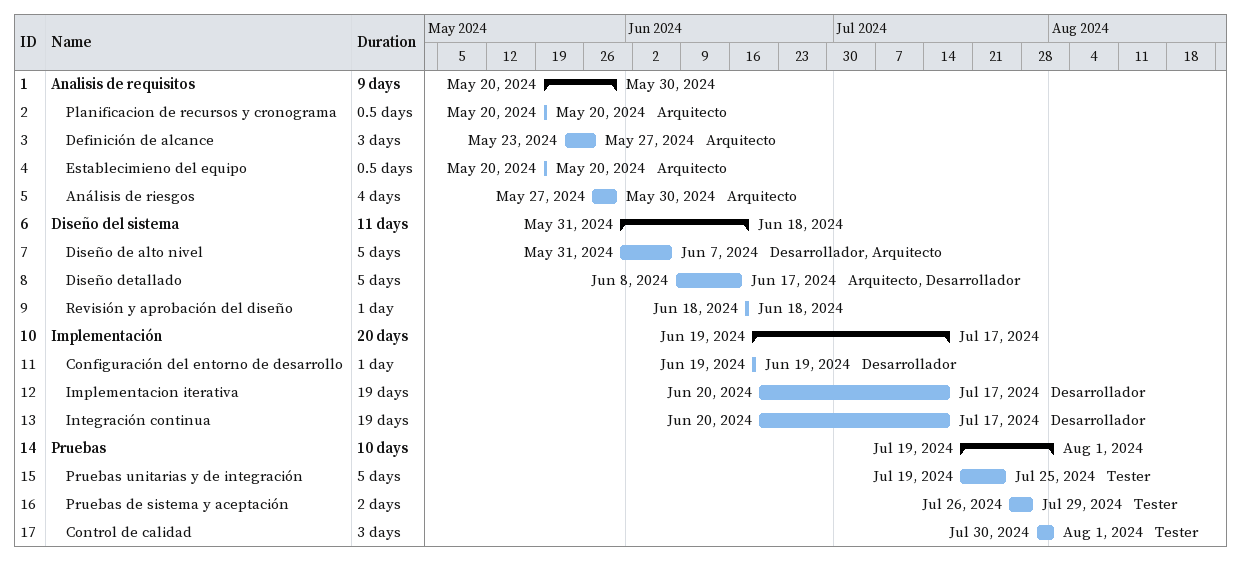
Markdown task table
| ID | Level | Task | Duration | Start | Finish | Resources |
|---|---|---|---|---|---|---|
| 1 | 1 | **Analisis de requisitos** | 9d | 2024-05-20 | 2024-05-30 |  |
| 2 | 2 | Planificacion de recursos y cronograma | 0.5d | 2024-05-20 | 2024-05-20 | Arquitecto |
| 3 | 2 | Definición de alcance | 3d | 2024-05-23 | 2024-05-27 | Arquitecto |
| 4 | 2 | Establecimieno del equipo | 0.5d | 2024-05-20 | 2024-05-20 | Arquitecto |
| 5 | 2 | Análisis de riesgos | 4d | 2024-05-27 | 2024-05-30 | Arquitecto |
| 6 | 1 | **Diseño del sistema** | 11d | 2024-05-31 | 2024-06-18 |  |
| 7 | 2 | Diseño de alto nivel | 5d | 2024-05-31 | 2024-06-07 | Desarrollador, Arquitecto |
| 8 | 2 | Diseño detallado | 5d | 2024-06-08 | 2024-06-17 | Arquitecto, Desarrollador |
| 9 | 2 | Revisión y aprobación del diseño | 1d | 2024-06-18 | 2024-06-18 |  |
| 10 | 1 | **Implementación** | 20d | 2024-06-19 | 2024-07-17 |  |
| 11 | 2 | Configuración del entorno de desarrollo | 1d | 2024-06-19 | 2024-06-19 | Desarrollador |
| 12 | 2 | Implementacion iterativa | 19d | 2024-06-20 | 2024-07-17 | Desarrollador |
| 13 | 2 | Integración continua | 19d | 2024-06-20 | 2024-07-17 | Desarrollador |
| 14 | 1 | **Pruebas** | 10d | 2024-07-19 | 2024-08-01 |  |
| 15 | 2 | Pruebas unitarias y de integración | 5d | 2024-07-19 | 2024-07-25 | Tester |
| 16 | 2 | Pruebas de sistema y aceptación | 2d | 2024-07-26 | 2024-07-29 | Tester |
| 17 | 2 | Control de calidad | 3d | 2024-07-30 | 2024-08-01 | Tester |
